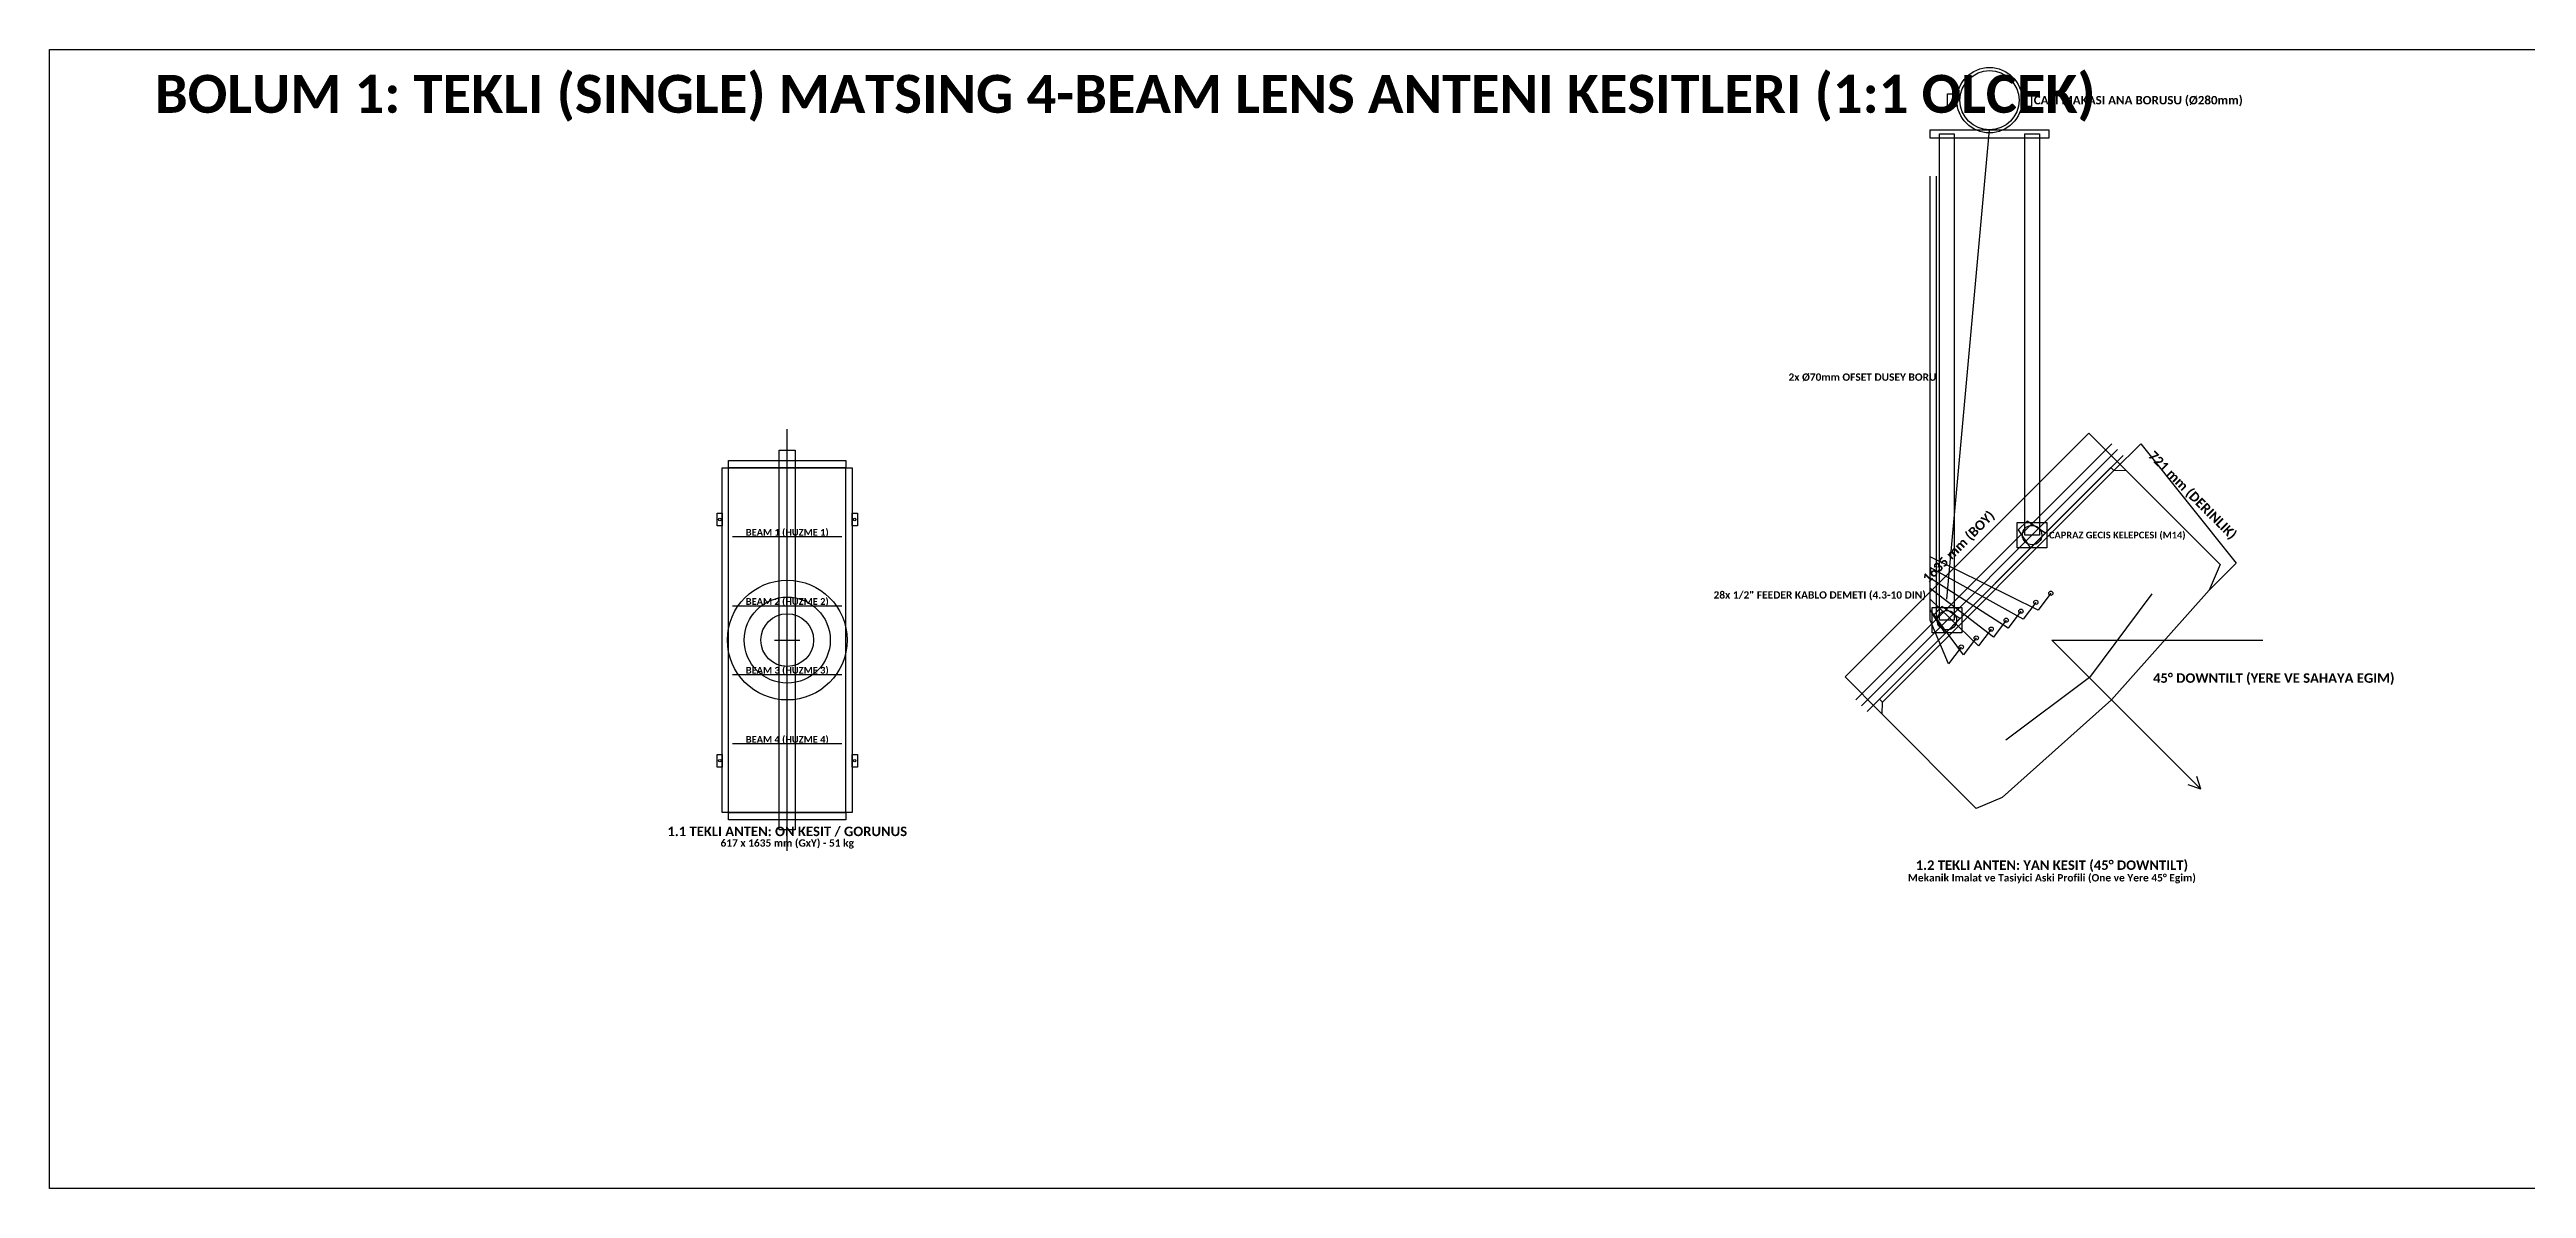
# Model space of a CAD drawing. Header units: metres. Extents: x -21.5 to 32.7, y -2.6 to 19.8.
# Drawn here: x -21.5 to -9.75, y 14.4 to 19.8 of the extents above; entities that cross this region are included whole.
import ezdxf
from ezdxf.enums import TextEntityAlignment as Align

# ---------------------------------------------------------------- set-up
doc = ezdxf.new("R2010")
doc.units = ezdxf.units.M
for name, color, linetype in [('CELIK_KIRIS_KOLON', 9, 'CONTINUOUS'), ('EKP_MATSING_ANTEN', 2, 'CONTINUOUS'), ('KABLO_TAVALARI', 6, 'CONTINUOUS'), ('METIN_BILGI', 7, 'CONTINUOUS'), ('MONTAJ_BORULARI', 2, 'CONTINUOUS'), ('OLCULER', 1, 'CONTINUOUS')]:
    doc.layers.add(name, color=color, linetype=linetype)
doc.styles.get("Standard").update_dxf_attribs({"font": 'calibrib.ttf'})

msp = doc.modelspace()

# ---------------------------------------------------------------- linework, layer by layer
at = {"layer": 'CELIK_KIRIS_KOLON'}
for p, q in [((-12.498, 17.194), (-12.296, 19.42)), ((-11.72, 17.818), (-12.818, 16.72)), ((-11.72, 17.818), (-11.706, 17.804)), ((-12.117, 17.564), (-12.16, 17.522)), ((-12.16, 17.522), (-12.102, 17.436)), ((-12.031, 17.507), (-12.117, 17.564)), ((-12.102, 17.436), (-12.031, 17.507)), ((-12.522, 17.16), (-12.564, 17.117)), ((-12.436, 17.102), (-12.522, 17.16)), ((-12.564, 17.117), (-12.507, 17.031)), ((-12.507, 17.031), (-12.436, 17.102)), ((-12.818, 16.72), (-12.804, 16.706))]:
    msp.add_line(p, q, dxfattribs=at)
for points in [[(-12.496, 19.53), (-12.496, 19.59), (-12.456, 19.59), (-12.456, 19.53)], [(-12.136, 19.53), (-12.136, 19.59), (-12.096, 19.59), (-12.096, 19.53)], [(-12.578, 19.38), (-12.578, 19.42), (-12.014, 19.42), (-12.014, 19.38)], [(-18.278, 17.817), (-18.278, 17.852), (-17.722, 17.852), (-17.722, 17.817)], [(-18.333, 17.542), (-18.333, 17.602), (-18.308, 17.602), (-18.308, 17.542)], [(-17.692, 17.542), (-17.692, 17.602), (-17.667, 17.602), (-17.667, 17.542)], [(-12.164, 17.438), (-12.164, 17.558), (-12.024, 17.558), (-12.024, 17.438)], [(-12.568, 17.034), (-12.568, 17.154), (-12.428, 17.154), (-12.428, 17.034)], [(-18.333, 16.398), (-18.333, 16.458), (-18.308, 16.458), (-18.308, 16.398)], [(-17.692, 16.398), (-17.692, 16.458), (-17.667, 16.458), (-17.667, 16.398)], [(-18.278, 16.148), (-18.278, 16.183), (-17.722, 16.183), (-17.722, 16.148)]]:
    msp.add_lwpolyline(points, close=True, dxfattribs=at)
for centre, radius in [((-12.296, 19.56), 0.155), ((-18.32, 17.572), 0.006), ((-17.68, 17.572), 0.006), ((-12.094, 17.498), 0.0461), ((-12.498, 17.094), 0.0461), ((-18.32, 16.428), 0.006), ((-17.68, 16.428), 0.006)]:
    msp.add_circle(centre, radius, dxfattribs=at)
at = {"layer": 'EKP_MATSING_ANTEN'}
for p, q in [((-18.278, 16.183), (-18.278, 17.817)), ((-17.722, 16.183), (-17.722, 17.817)), ((-12.804, 16.706), (-11.706, 17.804)), ((-11.706, 17.804), (-11.649, 17.805)), ((-11.649, 17.805), (-11.202, 17.359)), ((-18.259, 17.491), (-17.741, 17.491)), ((-11.202, 17.359), (-11.254, 17.236)), ((-18.259, 17.163), (-17.741, 17.163)), ((-11.526, 17.219), (-11.822, 16.822)), ((-11.254, 17.236), (-11.717, 16.717)), ((-18.259, 16.837), (-17.741, 16.837)), ((-11.822, 16.822), (-12.219, 16.526)), ((-12.805, 16.649), (-12.804, 16.706)), ((-11.717, 16.717), (-12.236, 16.254)), ((-12.359, 16.202), (-12.805, 16.649)), ((-18.259, 16.509), (-17.741, 16.509)), ((-12.236, 16.254), (-12.359, 16.202))]:
    msp.add_line(p, q, dxfattribs=at)
msp.add_lwpolyline([(-18.308, 16.183), (-18.308, 17.817), (-17.692, 17.817), (-17.692, 16.183)], close=True, dxfattribs=at)
for radius in [0.284, 0.204, 0.125]:
    msp.add_circle((-18, 17), radius, dxfattribs=at)
at = {"layer": 'KABLO_TAVALARI'}
for p, q in [((-12.578, 17.094), (-12.578, 19.2)), ((-12.548, 17.094), (-12.548, 19.2)), ((-12.065, 17.142), (-12.578, 17.394)), ((-12.136, 17.099), (-12.578, 17.344)), ((-12.207, 17.057), (-12.578, 17.294)), ((-12.277, 17.014), (-12.578, 17.244)), ((-12.348, 16.972), (-12.578, 17.194)), ((-12.076, 17.179), (-12.136, 17.099)), ((-12.005, 17.222), (-12.065, 17.142)), ((-12.419, 16.93), (-12.578, 17.144)), ((-12.49, 16.887), (-12.578, 17.094)), ((-12.288, 17.052), (-12.348, 16.972)), ((-12.217, 17.094), (-12.277, 17.014)), ((-12.147, 17.137), (-12.207, 17.057)), ((-12.43, 16.967), (-12.49, 16.887)), ((-12.359, 17.01), (-12.419, 16.93))]:
    msp.add_line(p, q, dxfattribs=at)
for centre in [(-12.076, 17.179), (-12.005, 17.222), (-12.288, 17.052), (-12.217, 17.094), (-12.147, 17.137), (-12.43, 16.967), (-12.359, 17.01)]:
    msp.add_circle(centre, 0.01, dxfattribs=at)
at = {"layer": 'METIN_BILGI'}
for p, q in [((-18, 16.94), (-18, 17.06)), ((-18.06, 17), (-17.94, 17))]:
    msp.add_line(p, q, dxfattribs=at)
msp.add_lwpolyline([(-21.5, 14.4), (-21.5, 19.8), (-3, 19.8), (-3, 14.4)], close=True, dxfattribs=at)
at = {"layer": 'MONTAJ_BORULARI'}
for p, q in [((-18, 16), (-18, 18)), ((-11.716, 17.93), (-12.93, 16.716)), ((-11.689, 17.903), (-12.903, 16.689)), ((-11.662, 17.876), (-12.876, 16.662))]:
    msp.add_line(p, q, dxfattribs=at)
for points in [[(-12.533, 17.094), (-12.533, 19.4), (-12.463, 19.4), (-12.463, 17.094)], [(-12.129, 17.498), (-12.129, 19.4), (-12.059, 19.4), (-12.059, 17.498)], [(-18.038, 16.1), (-18.038, 17.9), (-17.962, 17.9), (-17.962, 16.1)]]:
    msp.add_lwpolyline(points, close=True, dxfattribs=at)
msp.add_circle((-12.296, 19.56), 0.14, dxfattribs=at)
at = {"layer": 'OLCULER'}
for p, q in [((-12.981, 16.825), (-11.825, 17.981)), ((-11.649, 17.805), (-11.825, 17.981)), ((-11.706, 17.804), (-11.578, 17.931)), ((-11.578, 17.931), (-11.126, 17.364)), ((-11.254, 17.236), (-11.126, 17.364)), ((-12, 17), (-11, 17)), ((-12, 17), (-11.293, 16.293)), ((-12.805, 16.649), (-12.981, 16.825)), ((-11.293, 16.293), (-11.313, 16.353)), ((-11.293, 16.293), (-11.353, 16.313))]:
    msp.add_line(p, q, dxfattribs=at)

# ---------------------------------------------------------------- texts
at = {"layer": 'EKP_MATSING_ANTEN'}
for s, p in [('BEAM 1 (HUZME 1)', (-18, 17.511)), ('BEAM 2 (HUZME 2)', (-18, 17.183)), ('BEAM 3 (HUZME 3)', (-18, 16.857)), ('BEAM 4 (HUZME 4)', (-18, 16.529))]:
    msp.add_text(s, height=0.032, dxfattribs=at).set_placement(p, align=Align.MIDDLE_CENTER)
at = {"layer": 'KABLO_TAVALARI'}
msp.add_text('28x 1/2" FEEDER KABLO DEMETI (4.3-10 DIN)', height=0.035, dxfattribs=at).set_placement((-12.598, 17.214), align=Align.MIDDLE_RIGHT)
at = {"layer": 'METIN_BILGI'}
msp.add_text('BOLUM 1: TEKLI (SINGLE) MATSING 4-BEAM LENS ANTENI KESITLERI (1:1 OLCEK)', height=0.18, dxfattribs=at).set_placement((-21, 19.5))
for s, height, p in [('CATI MAKASI ANA BORUSU (Ø280mm)', 0.04, (-12.086, 19.56)), ('CAPRAZ GECIS KELEPCESI (M14)', 0.032, (-12.014, 17.498))]:
    msp.add_text(s, height=height, dxfattribs=at).set_placement(p, align=Align.MIDDLE_LEFT)
msp.add_text('2x Ø70mm OFSET DUSEY BORU', height=0.035, dxfattribs=at).set_placement((-12.548, 18.247), align=Align.MIDDLE_RIGHT)
for s, height, p in [('1.1 TEKLI ANTEN: ON KESIT / GORUNUS', 0.045, (-18, 16.093)), ('617 x 1635 mm (GxY) - 51 kg', 0.035, (-18, 16.038)), ('Mekanik Imalat ve Tasiyici Aski Profili (One ve Yere 45° Egim)', 0.035, (-12, 15.873)), ('1.2 TEKLI ANTEN: YAN KESIT (45° DOWNTILT)', 0.045, (-12, 15.933))]:
    msp.add_text(s, height=height, dxfattribs=at).set_placement(p, align=Align.MIDDLE_CENTER)
at = {"layer": 'OLCULER'}
for s, rotation, p in [('721 mm (DERINLIK)', -45, (-11.332, 17.688)), ('1635 mm (BOY)', 45, (-12.443, 17.443))]:
    msp.add_text(s, height=0.045, rotation=rotation, dxfattribs=at).set_placement(p, align=Align.MIDDLE_CENTER)
msp.add_text('45° DOWNTILT (YERE VE SAHAYA EGIM)', height=0.045, dxfattribs=at).set_placement((-11.52, 16.82), align=Align.MIDDLE_LEFT)

doc.saveas('drawing.dxf')
